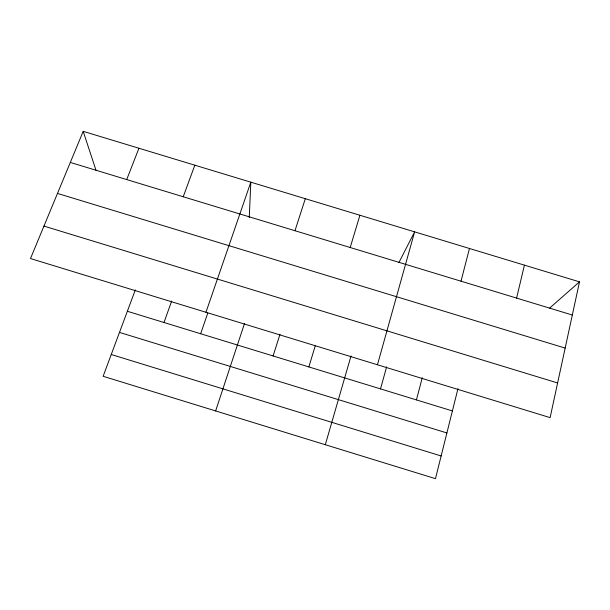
<?xml version="1.0" encoding="UTF-8"?>
<svg xmlns="http://www.w3.org/2000/svg" width="610" height="610" viewBox="0 0 610 610"><rect width="100%" height="100%" fill="white"/><g stroke="black" fill="none" stroke-linecap="round" stroke-linejoin="round"><path stroke-width="0.91" d="M249.261 217.526L250.832 182.176L205.959 312.267M579.5 281.85L550.113 417.629L30.5 258.556L83.196 131.341L579.5 281.85L549.648 308.088M516.601 298.092L524.425 265.144M457.965 388.669L435.464 478.659L103.136 376.286L135.321 289.895M461.015 281.195L469.464 248.483M416.432 399.908L422.272 377.742M380.526 388.898L386.626 366.831M377.445 364.772L414.632 231.853L398.849 262.643M325.305 444.728L351.032 355.935M350.193 247.507L359.915 215.254M308.858 366.923L315.21 345.962M273.105 355.965L279.998 334.188M294.973 230.725L305.313 198.7M215.627 410.942L244.557 323.338M200.66 333.754L207.781 313.075M163.983 322.507L171.677 301.027M183.221 196.756L194.826 165.196M126.705 179.576L138.95 148.245M70.31 162.435L572.317 315.027M57.477 193.416L565.165 348.089M43.95 226.089L557.616 382.966M127.353 311.275L452.399 410.934M119.484 332.404L446.894 432.947M111.249 354.509L441.137 455.967M83.196 131.341L95.968 170.19"/></g></svg>
